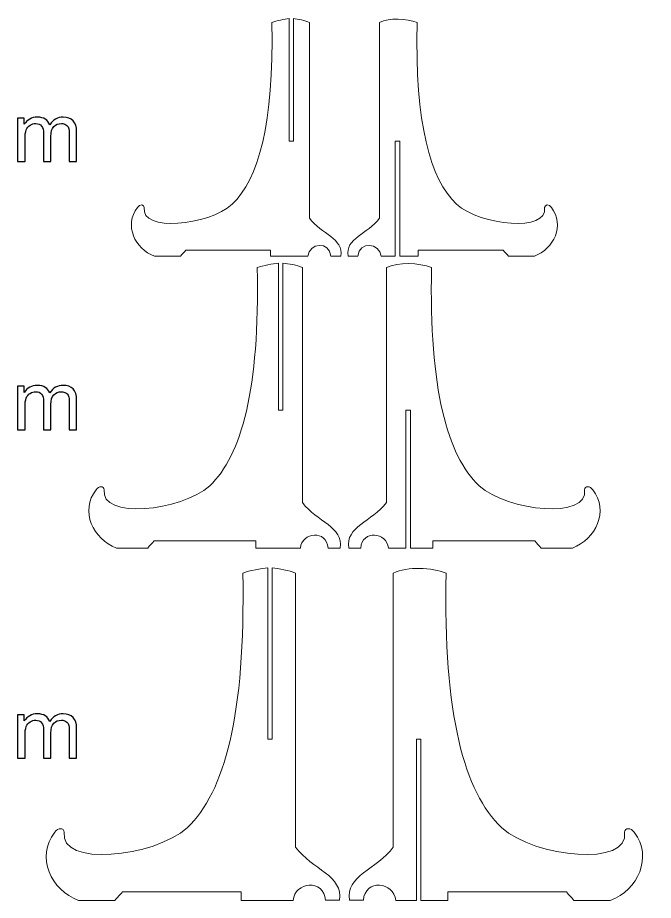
# Model space of a CAD drawing. Header units: millimetres. Extents: x -1046 to 482, y -434 to 540.
# Drawn here: x -753 to -352, y -434 to 123 of the extents above; entities that cross this region are included whole.
import ezdxf

# ---------------------------------------------------------------- set-up
doc = ezdxf.new("R2010")
doc.units = ezdxf.units.MM
doc.header["$MEASUREMENT"] = 0
doc.layers.add('Layer 1', color=7, linetype='Continuous')

msp = doc.modelspace()

# ---------------------------------------------------------------- linework, layer by layer
at = {"layer": 'Layer 1', "color": 250, "lineweight": 20}
for points, knots in [([(-524.8845, 120.0112), (-524.8845, 78.7942), (-524.8845, 37.5773), (-524.8845, -3.6393), (-524.8845, -3.6393), (-532.3755, -13.6653), (-546.5836, -16.3598), (-544.6645, -27.5618), (-544.6645, -27.5618), (-542.568, -27.5618), (-540.4711, -27.5618), (-538.3746, -27.5618), (-538.3746, -27.5618), (-537.7306, -17.7958), (-524.5051, -19.1718), (-523.8105, -27.5718), (-523.8105, -27.5718), (-523.8105, -27.5718), (-514.8128, -27.5718), (-514.8128, -27.5718), (-514.8128, -27.5718), (-514.8128, -27.5718), (-514.8128, 45.0517), (-514.8128, 45.0517), (-514.8128, 45.0517), (-514.8128, 45.0517), (-512.0128, 45.0517), (-512.0128, 45.0517), (-512.0128, 45.0517), (-512.0128, 45.0517), (-512.0128, -27.5718), (-512.0128, -27.5718), (-512.0128, -27.5718), (-512.0128, -27.5718), (-500.3381, -27.5718), (-500.3381, -27.5718), (-500.3381, -27.5718), (-500.3381, -26.2937), (-500.3381, -25.0152), (-500.3381, -23.7367), (-500.3381, -23.7367), (-482.4911, -23.7367), (-464.6441, -23.7367), (-446.7971, -23.7367), (-446.7971, -23.7367), (-445.672, -25.2197), (-444.5471, -26.0888), (-443.4221, -27.5718), (-443.4221, -27.5718), (-437.9505, -27.5718), (-432.4786, -27.5718), (-427.007, -27.5718), (-427.007, -27.5718), (-414.6016, -22.9703), (-407.604, -7.9857), (-416.2681, 3.1107), (-416.2681, 3.1107), (-417.6421, 5.3728), (-420.5126, 5.2203), (-420.5636, 3.1107), (-420.5636, 3.1107), (-418.1866, -12.4598), (-460.8231, -8.4833), (-476.0991, 5.2583), (-476.0991, 5.2583), (-492.7851, 21.1143), (-502.4201, 55.8797), (-501.1055, 120.0112), (-501.1055, 120.0112), (-507.6794, 122.6436), (-518.5279, 123.0423), (-524.8845, 120.0112)], [0, 0, 0, 0, 0.05263158, 0.05263158, 0.05263158, 0.05263158, 0.10526316, 0.10526316, 0.10526316, 0.10526316, 0.15789474, 0.15789474, 0.15789474, 0.15789474, 0.21052632, 0.21052632, 0.21052632, 0.21052632, 0.26315789, 0.26315789, 0.26315789, 0.26315789, 0.31578947, 0.31578947, 0.31578947, 0.31578947, 0.36842105, 0.36842105, 0.36842105, 0.36842105, 0.42105263, 0.42105263, 0.42105263, 0.42105263, 0.47368421, 0.47368421, 0.47368421, 0.47368421, 0.52631579, 0.52631579, 0.52631579, 0.52631579, 0.57894737, 0.57894737, 0.57894737, 0.57894737, 0.63157895, 0.63157895, 0.63157895, 0.63157895, 0.68421053, 0.68421053, 0.68421053, 0.68421053, 0.73684211, 0.73684211, 0.73684211, 0.73684211, 0.78947368, 0.78947368, 0.78947368, 0.78947368, 0.84210526, 0.84210526, 0.84210526, 0.84210526, 0.89473684, 0.89473684, 0.89473684, 0.89473684, 1, 1, 1, 1]), ([(-581.8686, 45.0517), (-581.8686, 45.0517), (-579.0686, 45.0517), (-579.0686, 45.0517), (-579.0686, 45.0517), (-579.0686, 45.0517), (-579.0686, 122.4138), (-579.0686, 122.4138), (-579.0686, 122.4138), (-576.3441, 122.0769), (-571.7211, 121.3103), (-568.997, 120.0112), (-568.997, 120.0112), (-568.997, 78.7942), (-568.997, 37.5773), (-568.997, -3.6393), (-568.997, -3.6393), (-561.506, -13.6653), (-547.2976, -16.3598), (-549.217, -27.5618), (-549.217, -27.5618), (-551.3135, -27.5618), (-553.4101, -27.5618), (-555.5066, -27.5618), (-555.5066, -27.5618), (-556.1506, -17.7958), (-569.3761, -19.1718), (-570.071, -27.5718), (-570.071, -27.5718), (-573.7526, -27.5718), (-577.4346, -27.5718), (-581.1166, -27.5718), (-581.1166, -27.5718), (-583.0596, -27.5718), (-591.6, -27.5718), (-593.5431, -27.5718), (-593.5431, -27.5718), (-593.5431, -26.2937), (-593.5431, -25.0152), (-593.5431, -23.7367), (-593.5431, -23.7367), (-611.3901, -23.7367), (-629.2371, -23.7367), (-647.0841, -23.7367), (-647.0841, -23.7367), (-648.2095, -25.2197), (-649.3341, -26.0888), (-650.4591, -27.5718), (-650.4591, -27.5718), (-655.931, -27.5718), (-661.4026, -27.5718), (-666.8745, -27.5718), (-666.8745, -27.5718), (-679.2796, -22.9703), (-686.2775, -7.9857), (-677.6131, 3.1107), (-677.6131, 3.1107), (-676.2391, 5.3728), (-673.3686, 5.2203), (-673.3176, 3.1107), (-673.3176, 3.1107), (-675.6946, -12.4598), (-633.0581, -8.4833), (-617.7821, 5.2583), (-617.7821, 5.2583), (-601.0961, 21.1143), (-591.4611, 55.8797), (-592.776, 120.0112), (-592.776, 120.0112), (-589.773, 121.2137), (-584.8716, 122.0477), (-581.8686, 122.4138), (-581.8686, 122.4138), (-581.8686, 122.4138), (-581.8686, 45.0517), (-581.8686, 45.0517)], [0, 0, 0, 0, 0.05, 0.05, 0.05, 0.05, 0.1, 0.1, 0.1, 0.1, 0.15, 0.15, 0.15, 0.15, 0.2, 0.2, 0.2, 0.2, 0.25, 0.25, 0.25, 0.25, 0.3, 0.3, 0.3, 0.3, 0.35, 0.35, 0.35, 0.35, 0.4, 0.4, 0.4, 0.4, 0.45, 0.45, 0.45, 0.45, 0.5, 0.5, 0.5, 0.5, 0.55, 0.55, 0.55, 0.55, 0.6, 0.6, 0.6, 0.6, 0.65, 0.65, 0.65, 0.65, 0.7, 0.7, 0.7, 0.7, 0.75, 0.75, 0.75, 0.75, 0.8, 0.8, 0.8, 0.8, 0.85, 0.85, 0.85, 0.85, 0.9, 0.9, 0.9, 0.9, 1, 1, 1, 1]), ([(-585.7742, -124.7571), (-585.7742, -124.7571), (-585.7742, -31.9226), (-585.7742, -31.9226), (-585.7742, -31.9226), (-582.5048, -32.3269), (-576.6772, -33.2468), (-573.4083, -34.8057), (-573.4083, -34.8057), (-573.4083, -84.2661), (-573.4083, -133.7264), (-573.4083, -183.1863), (-573.4083, -183.1863), (-564.4191, -195.2175), (-547.369, -198.4509), (-549.6723, -211.8933), (-549.6723, -211.8933), (-552.1881, -211.8933), (-554.704, -211.8933), (-557.2198, -211.8933), (-557.2198, -211.8933), (-557.9926, -200.1741), (-573.8632, -201.8253), (-574.6971, -211.9053), (-574.6971, -211.9053), (-579.115, -211.9053), (-583.5334, -211.9053), (-587.9518, -211.9053), (-587.9518, -211.9053), (-590.2834, -211.9053), (-600.5319, -211.9053), (-602.8636, -211.9053), (-602.8636, -211.9053), (-602.8636, -210.3716), (-602.8636, -208.8374), (-602.8636, -207.3032), (-602.8636, -207.3032), (-624.28, -207.3032), (-645.6964, -207.3032), (-667.1128, -207.3032), (-667.1128, -207.3032), (-668.4633, -209.0828), (-669.8128, -210.1257), (-671.1628, -211.9053), (-671.1628, -211.9053), (-677.7291, -211.9053), (-684.295, -211.9053), (-690.8613, -211.9053), (-690.8613, -211.9053), (-705.7474, -206.3835), (-714.1449, -188.402), (-703.7476, -175.0863), (-703.7476, -175.0863), (-702.0988, -172.3718), (-698.6542, -172.5548), (-698.593, -175.0863), (-698.593, -175.0863), (-701.4454, -193.7709), (-650.2816, -188.9991), (-631.9504, -172.5092), (-631.9504, -172.5092), (-611.9272, -153.482), (-600.3652, -111.7635), (-601.9431, -34.8057), (-601.9431, -34.8057), (-598.3395, -33.3627), (-592.1778, -32.3619), (-588.5742, -31.9226), (-588.5742, -31.9226), (-588.5742, -31.9226), (-588.5742, -124.7571), (-588.5742, -124.7571), (-588.5742, -124.7571), (-588.5742, -124.7571), (-585.7742, -124.7571), (-585.7742, -124.7571)], [0, 0, 0, 0, 0.05, 0.05, 0.05, 0.05, 0.1, 0.1, 0.1, 0.1, 0.15, 0.15, 0.15, 0.15, 0.2, 0.2, 0.2, 0.2, 0.25, 0.25, 0.25, 0.25, 0.3, 0.3, 0.3, 0.3, 0.35, 0.35, 0.35, 0.35, 0.4, 0.4, 0.4, 0.4, 0.45, 0.45, 0.45, 0.45, 0.5, 0.5, 0.5, 0.5, 0.55, 0.55, 0.55, 0.55, 0.6, 0.6, 0.6, 0.6, 0.65, 0.65, 0.65, 0.65, 0.7, 0.7, 0.7, 0.7, 0.75, 0.75, 0.75, 0.75, 0.8, 0.8, 0.8, 0.8, 0.85, 0.85, 0.85, 0.85, 0.9, 0.9, 0.9, 0.9, 1, 1, 1, 1]), ([(-520.4733, -34.8057), (-520.4733, -84.2661), (-520.4733, -133.7264), (-520.4733, -183.1863), (-520.4733, -183.1863), (-529.4625, -195.2175), (-546.5122, -198.4509), (-544.2093, -211.8933), (-544.2093, -211.8933), (-541.6935, -211.8933), (-539.1772, -211.8933), (-536.6614, -211.8933), (-536.6614, -211.8933), (-535.8886, -200.1741), (-520.018, -201.8253), (-519.1845, -211.9053), (-519.1845, -211.9053), (-519.1845, -211.9053), (-508.1073, -211.9053), (-508.1073, -211.9053), (-508.1073, -211.9053), (-508.1073, -211.9053), (-508.1073, -124.7571), (-508.1073, -124.7571), (-508.1073, -124.7571), (-508.1073, -124.7571), (-505.3073, -124.7571), (-505.3073, -124.7571), (-505.3073, -124.7571), (-505.3073, -124.7571), (-505.3073, -211.9053), (-505.3073, -211.9053), (-505.3073, -211.9053), (-505.3073, -211.9053), (-491.0176, -211.9053), (-491.0176, -211.9053), (-491.0176, -211.9053), (-491.0176, -210.3716), (-491.0176, -208.8374), (-491.0176, -207.3032), (-491.0176, -207.3032), (-469.6012, -207.3032), (-448.1848, -207.3032), (-426.7684, -207.3032), (-426.7684, -207.3032), (-425.4183, -209.0828), (-424.0684, -210.1257), (-422.7184, -211.9053), (-422.7184, -211.9053), (-416.1525, -211.9053), (-409.5862, -211.9053), (-403.0203, -211.9053), (-403.0203, -211.9053), (-388.1338, -206.3835), (-379.7367, -188.402), (-390.1336, -175.0863), (-390.1336, -175.0863), (-391.7824, -172.3718), (-395.227, -172.5548), (-395.2882, -175.0863), (-395.2882, -175.0863), (-392.4358, -193.7709), (-443.5996, -188.9991), (-461.9308, -172.5092), (-461.9308, -172.5092), (-481.954, -153.482), (-493.516, -111.7635), (-491.9385, -34.8057), (-491.9385, -34.8057), (-499.8272, -31.6468), (-512.8453, -31.1685), (-520.4733, -34.8057)], [0, 0, 0, 0, 0.05263158, 0.05263158, 0.05263158, 0.05263158, 0.10526316, 0.10526316, 0.10526316, 0.10526316, 0.15789474, 0.15789474, 0.15789474, 0.15789474, 0.21052632, 0.21052632, 0.21052632, 0.21052632, 0.26315789, 0.26315789, 0.26315789, 0.26315789, 0.31578947, 0.31578947, 0.31578947, 0.31578947, 0.36842105, 0.36842105, 0.36842105, 0.36842105, 0.42105263, 0.42105263, 0.42105263, 0.42105263, 0.47368421, 0.47368421, 0.47368421, 0.47368421, 0.52631579, 0.52631579, 0.52631579, 0.52631579, 0.57894737, 0.57894737, 0.57894737, 0.57894737, 0.63157895, 0.63157895, 0.63157895, 0.63157895, 0.68421053, 0.68421053, 0.68421053, 0.68421053, 0.73684211, 0.73684211, 0.73684211, 0.73684211, 0.78947368, 0.78947368, 0.78947368, 0.78947368, 0.84210526, 0.84210526, 0.84210526, 0.84210526, 0.89473684, 0.89473684, 0.89473684, 0.89473684, 1, 1, 1, 1]), ([(-595.2798, -332.6659), (-595.2798, -332.6659), (-592.4798, -332.6659), (-592.4798, -332.6659), (-592.4798, -332.6659), (-592.4798, -332.6659), (-592.4798, -224.359), (-592.4798, -224.359), (-592.4798, -224.359), (-588.6655, -224.8307), (-581.6333, -225.9039), (-577.8196, -227.7226), (-577.8196, -227.7226), (-577.8196, -285.4264), (-577.8196, -343.1301), (-577.8196, -400.8333), (-577.8196, -400.8333), (-567.3322, -414.8697), (-547.4404, -418.642), (-550.1276, -434.3248), (-550.1276, -434.3248), (-553.0627, -434.3248), (-555.9979, -434.3248), (-558.933, -434.3248), (-558.933, -434.3248), (-559.8346, -420.6524), (-578.3503, -422.5788), (-579.3232, -434.3388), (-579.3232, -434.3388), (-584.4774, -434.3388), (-589.6322, -434.3388), (-594.787, -434.3388), (-594.787, -434.3388), (-597.5072, -434.3388), (-609.4638, -434.3388), (-612.1841, -434.3388), (-612.1841, -434.3388), (-612.1841, -432.5495), (-612.1841, -430.7596), (-612.1841, -428.9697), (-612.1841, -428.9697), (-637.1699, -428.9697), (-662.1557, -428.9697), (-687.1415, -428.9697), (-687.1415, -428.9697), (-688.7171, -431.0459), (-690.2915, -432.2626), (-691.8665, -434.3388), (-691.8665, -434.3388), (-699.5272, -434.3388), (-707.1874, -434.3388), (-714.8481, -434.3388), (-714.8481, -434.3388), (-732.2152, -427.8967), (-742.0123, -406.9183), (-729.8821, -391.3833), (-729.8821, -391.3833), (-727.9585, -388.2164), (-723.9398, -388.4299), (-723.8684, -391.3833), (-723.8684, -391.3833), (-727.1962, -413.182), (-667.5051, -407.6149), (-646.1187, -388.3767), (-646.1187, -388.3767), (-622.7583, -366.1783), (-609.2693, -317.5067), (-611.1102, -227.7226), (-611.1102, -227.7226), (-606.906, -226.0391), (-599.484, -224.8715), (-595.2798, -224.359), (-595.2798, -224.359), (-595.2798, -224.359), (-595.2798, -332.6659), (-595.2798, -332.6659)], [0, 0, 0, 0, 0.05, 0.05, 0.05, 0.05, 0.1, 0.1, 0.1, 0.1, 0.15, 0.15, 0.15, 0.15, 0.2, 0.2, 0.2, 0.2, 0.25, 0.25, 0.25, 0.25, 0.3, 0.3, 0.3, 0.3, 0.35, 0.35, 0.35, 0.35, 0.4, 0.4, 0.4, 0.4, 0.45, 0.45, 0.45, 0.45, 0.5, 0.5, 0.5, 0.5, 0.55, 0.55, 0.55, 0.55, 0.6, 0.6, 0.6, 0.6, 0.65, 0.65, 0.65, 0.65, 0.7, 0.7, 0.7, 0.7, 0.75, 0.75, 0.75, 0.75, 0.8, 0.8, 0.8, 0.8, 0.85, 0.85, 0.85, 0.85, 0.9, 0.9, 0.9, 0.9, 1, 1, 1, 1]), ([(-516.062, -227.7227), (-516.062, -285.4264), (-516.062, -343.1299), (-516.062, -400.8334), (-516.062, -400.8334), (-526.5494, -414.8698), (-546.4408, -418.6421), (-543.7537, -434.3246), (-543.7537, -434.3246), (-540.8186, -434.3246), (-537.8833, -434.3246), (-534.9481, -434.3246), (-534.9481, -434.3246), (-534.0466, -420.6523), (-515.5309, -422.5789), (-514.5582, -434.3389), (-514.5582, -434.3389), (-514.5582, -434.3389), (-501.4017, -434.3389), (-501.4017, -434.3389), (-501.4017, -434.3389), (-501.4017, -434.3389), (-501.4017, -434.3388), (-501.4017, -434.3388), (-501.4017, -434.3388), (-501.4017, -434.3388), (-501.4017, -413.7081), (-501.4017, -413.7081), (-501.4017, -413.7081), (-501.4017, -413.7081), (-501.4017, -332.6659), (-501.4017, -332.6659), (-501.4017, -332.6659), (-501.4017, -332.6659), (-498.6017, -332.6659), (-498.6017, -332.6659), (-498.6017, -332.6659), (-498.6017, -332.6659), (-498.6017, -413.7081), (-498.6017, -413.7081), (-498.6017, -413.7081), (-498.6017, -413.7081), (-498.6017, -434.3388), (-498.6017, -434.3388), (-498.6017, -434.3388), (-498.6017, -434.3388), (-498.6017, -434.3389), (-498.6017, -434.3389), (-498.6017, -434.3389), (-498.6017, -434.3389), (-481.6971, -434.3389), (-481.6971, -434.3389), (-481.6971, -434.3389), (-481.6971, -432.5491), (-481.6971, -430.7594), (-481.6971, -428.9695), (-481.6971, -428.9695), (-456.7112, -428.9695), (-431.7253, -428.9695), (-406.7397, -428.9695), (-406.7397, -428.9695), (-405.1644, -431.0458), (-403.5898, -432.2627), (-402.0145, -434.3389), (-402.0145, -434.3389), (-394.354, -434.3389), (-386.6936, -434.3389), (-379.0333, -434.3389), (-379.0333, -434.3389), (-361.6661, -427.8968), (-351.8689, -406.9182), (-363.9989, -391.3834), (-363.9989, -391.3834), (-365.9227, -388.2161), (-369.9413, -388.4295), (-370.0128, -391.3834), (-370.0128, -391.3834), (-366.6848, -413.1821), (-426.3761, -407.615), (-447.7624, -388.3765), (-447.7624, -388.3765), (-471.1227, -366.178), (-484.6117, -317.5066), (-482.7712, -227.7227), (-482.7712, -227.7227), (-491.8321, -224.0939), (-506.9518, -223.3775), (-516.062, -227.7227)], [0, 0, 0, 0, 0.04347826, 0.04347826, 0.04347826, 0.04347826, 0.08695652, 0.08695652, 0.08695652, 0.08695652, 0.13043478, 0.13043478, 0.13043478, 0.13043478, 0.17391304, 0.17391304, 0.17391304, 0.17391304, 0.2173913, 0.2173913, 0.2173913, 0.2173913, 0.26086957, 0.26086957, 0.26086957, 0.26086957, 0.30434783, 0.30434783, 0.30434783, 0.30434783, 0.34782609, 0.34782609, 0.34782609, 0.34782609, 0.39130435, 0.39130435, 0.39130435, 0.39130435, 0.43478261, 0.43478261, 0.43478261, 0.43478261, 0.47826087, 0.47826087, 0.47826087, 0.47826087, 0.52173913, 0.52173913, 0.52173913, 0.52173913, 0.56521739, 0.56521739, 0.56521739, 0.56521739, 0.60869565, 0.60869565, 0.60869565, 0.60869565, 0.65217391, 0.65217391, 0.65217391, 0.65217391, 0.69565217, 0.69565217, 0.69565217, 0.69565217, 0.73913043, 0.73913043, 0.73913043, 0.73913043, 0.7826087, 0.7826087, 0.7826087, 0.7826087, 0.82608696, 0.82608696, 0.82608696, 0.82608696, 0.86956522, 0.86956522, 0.86956522, 0.86956522, 0.91304348, 0.91304348, 0.91304348, 0.91304348, 1, 1, 1, 1])]:
    msp.add_open_spline(points, degree=3, knots=knots, dxfattribs=at)
at = {"layer": 'Layer 1', "color": 250}
for points in [[(-753.2839, 32.158), (-753.2839, 32.158), (-753.2839, 59.6156), (-753.2839, 59.6156), (-753.2839, 59.6156), (-753.2839, 59.6156), (-749.1044, 59.6156), (-749.1044, 59.6156), (-749.1044, 59.6156), (-749.1044, 59.6156), (-749.1044, 55.736), (-749.1044, 55.736), (-749.1044, 55.736), (-748.2491, 57.0762), (-747.1028, 58.1608), (-745.6744, 58.972), (-745.6744, 58.972), (-744.246, 59.792), (-742.6235, 60.1976), (-740.7983, 60.1976), (-740.7983, 60.1976), (-738.7703, 60.1976), (-737.1038, 59.7744), (-735.8076, 58.9367), (-735.8076, 58.9367), (-734.5115, 58.0902), (-733.5944, 56.9175), (-733.0654, 55.4009), (-733.0654, 55.4009), (-730.8787, 58.6016), (-728.0482, 60.1976), (-724.5565, 60.1976), (-724.5565, 60.1976), (-721.8231, 60.1976), (-719.7157, 59.4481), (-718.252, 57.9403), (-718.252, 57.9403), (-716.7795, 56.4325), (-716.0388, 54.1135), (-716.0388, 50.9833), (-716.0388, 50.9833), (-716.0388, 50.9833), (-716.0388, 32.158), (-716.0388, 32.158), (-716.0388, 32.158), (-716.0388, 32.158), (-720.6945, 32.158), (-720.6945, 32.158), (-720.6945, 32.158), (-720.6945, 32.158), (-720.6945, 49.4403), (-720.6945, 49.4403), (-720.6945, 49.4403), (-720.6945, 51.2919), (-720.8532, 52.6322), (-721.153, 53.4522), (-721.153, 53.4522), (-721.4528, 54.2722), (-721.9994, 54.9247), (-722.8018, 55.4273), (-722.8018, 55.4273), (-723.5954, 55.9299), (-724.5301, 56.1768), (-725.597, 56.1768), (-725.597, 56.1768), (-727.5368, 56.1768), (-729.1416, 55.5331), (-730.4201, 54.2546), (-730.4201, 54.2546), (-731.6987, 52.9673), (-732.3335, 50.9128), (-732.3335, 48.0912), (-732.3335, 48.0912), (-732.3335, 48.0912), (-732.3335, 32.158), (-732.3335, 32.158), (-732.3335, 32.158), (-732.3335, 32.158), (-736.9892, 32.158), (-736.9892, 32.158), (-736.9892, 32.158), (-736.9892, 32.158), (-736.9892, 49.9781), (-736.9892, 49.9781), (-736.9892, 49.9781), (-736.9892, 52.0414), (-737.3683, 53.5933), (-738.1266, 54.6249), (-738.1266, 54.6249), (-738.8849, 55.6566), (-740.1282, 56.1768), (-741.8476, 56.1768), (-741.8476, 56.1768), (-743.1526, 56.1768), (-744.3606, 55.8329), (-745.4716, 55.1452), (-745.4716, 55.1452), (-746.5826, 54.4574), (-747.385, 53.4522), (-747.8876, 52.1208), (-747.8876, 52.1208), (-748.3814, 50.7982), (-748.6282, 48.8848), (-748.6282, 46.3894), (-748.6282, 46.3894), (-748.6282, 46.3894), (-748.6282, 32.158), (-748.6282, 32.158), (-748.6282, 32.158), (-748.6282, 32.158), (-753.2839, 32.158), (-753.2839, 32.158)], [(-753.2839, -137.177), (-753.2839, -137.177), (-753.2839, -109.7194), (-753.2839, -109.7194), (-753.2839, -109.7194), (-753.2839, -109.7194), (-749.1044, -109.7194), (-749.1044, -109.7194), (-749.1044, -109.7194), (-749.1044, -109.7194), (-749.1044, -113.599), (-749.1044, -113.599), (-749.1044, -113.599), (-748.2491, -112.2588), (-747.1028, -111.1742), (-745.6744, -110.363), (-745.6744, -110.363), (-744.246, -109.543), (-742.6235, -109.1374), (-740.7983, -109.1374), (-740.7983, -109.1374), (-738.7703, -109.1374), (-737.1038, -109.5606), (-735.8076, -110.3983), (-735.8076, -110.3983), (-734.5115, -111.2448), (-733.5944, -112.4175), (-733.0654, -113.9341), (-733.0654, -113.9341), (-730.8787, -110.7334), (-728.0482, -109.1374), (-724.5565, -109.1374), (-724.5565, -109.1374), (-721.8231, -109.1374), (-719.7157, -109.8869), (-718.252, -111.3947), (-718.252, -111.3947), (-716.7795, -112.9025), (-716.0388, -115.2215), (-716.0388, -118.3517), (-716.0388, -118.3517), (-716.0388, -118.3517), (-716.0388, -137.177), (-716.0388, -137.177), (-716.0388, -137.177), (-716.0388, -137.177), (-720.6945, -137.177), (-720.6945, -137.177), (-720.6945, -137.177), (-720.6945, -137.177), (-720.6945, -119.8947), (-720.6945, -119.8947), (-720.6945, -119.8947), (-720.6945, -118.0431), (-720.8532, -116.7028), (-721.153, -115.8828), (-721.153, -115.8828), (-721.4528, -115.0628), (-721.9994, -114.4103), (-722.8018, -113.9077), (-722.8018, -113.9077), (-723.5954, -113.4051), (-724.5301, -113.1582), (-725.597, -113.1582), (-725.597, -113.1582), (-727.5368, -113.1582), (-729.1416, -113.8019), (-730.4201, -115.0804), (-730.4201, -115.0804), (-731.6987, -116.3677), (-732.3335, -118.4222), (-732.3335, -121.2438), (-732.3335, -121.2438), (-732.3335, -121.2438), (-732.3335, -137.177), (-732.3335, -137.177), (-732.3335, -137.177), (-732.3335, -137.177), (-736.9892, -137.177), (-736.9892, -137.177), (-736.9892, -137.177), (-736.9892, -137.177), (-736.9892, -119.3569), (-736.9892, -119.3569), (-736.9892, -119.3569), (-736.9892, -117.2936), (-737.3683, -115.7417), (-738.1266, -114.7101), (-738.1266, -114.7101), (-738.8849, -113.6784), (-740.1282, -113.1582), (-741.8476, -113.1582), (-741.8476, -113.1582), (-743.1526, -113.1582), (-744.3606, -113.5021), (-745.4716, -114.1898), (-745.4716, -114.1898), (-746.5826, -114.8776), (-747.385, -115.8828), (-747.8876, -117.2142), (-747.8876, -117.2142), (-748.3814, -118.5368), (-748.6282, -120.4502), (-748.6282, -122.9456), (-748.6282, -122.9456), (-748.6282, -122.9456), (-748.6282, -137.177), (-748.6282, -137.177), (-748.6282, -137.177), (-748.6282, -137.177), (-753.2839, -137.177), (-753.2839, -137.177)], [(-753.2839, -344.612), (-753.2839, -344.612), (-753.2839, -317.1544), (-753.2839, -317.1544), (-753.2839, -317.1544), (-753.2839, -317.1544), (-749.1044, -317.1544), (-749.1044, -317.1544), (-749.1044, -317.1544), (-749.1044, -317.1544), (-749.1044, -321.034), (-749.1044, -321.034), (-749.1044, -321.034), (-748.2491, -319.6938), (-747.1028, -318.6092), (-745.6744, -317.798), (-745.6744, -317.798), (-744.246, -316.978), (-742.6235, -316.5724), (-740.7983, -316.5724), (-740.7983, -316.5724), (-738.7703, -316.5724), (-737.1038, -316.9956), (-735.8076, -317.8333), (-735.8076, -317.8333), (-734.5115, -318.6798), (-733.5944, -319.8525), (-733.0654, -321.3691), (-733.0654, -321.3691), (-730.8787, -318.1684), (-728.0482, -316.5724), (-724.5565, -316.5724), (-724.5565, -316.5724), (-721.8231, -316.5724), (-719.7157, -317.3219), (-718.252, -318.8297), (-718.252, -318.8297), (-716.7795, -320.3375), (-716.0388, -322.6565), (-716.0388, -325.7867), (-716.0388, -325.7867), (-716.0388, -325.7867), (-716.0388, -344.612), (-716.0388, -344.612), (-716.0388, -344.612), (-716.0388, -344.612), (-720.6945, -344.612), (-720.6945, -344.612), (-720.6945, -344.612), (-720.6945, -344.612), (-720.6945, -327.3297), (-720.6945, -327.3297), (-720.6945, -327.3297), (-720.6945, -325.4781), (-720.8532, -324.1378), (-721.153, -323.3178), (-721.153, -323.3178), (-721.4528, -322.4978), (-721.9994, -321.8453), (-722.8018, -321.3427), (-722.8018, -321.3427), (-723.5954, -320.8401), (-724.5301, -320.5932), (-725.597, -320.5932), (-725.597, -320.5932), (-727.5368, -320.5932), (-729.1416, -321.2369), (-730.4201, -322.5154), (-730.4201, -322.5154), (-731.6987, -323.8027), (-732.3335, -325.8572), (-732.3335, -328.6788), (-732.3335, -328.6788), (-732.3335, -328.6788), (-732.3335, -344.612), (-732.3335, -344.612), (-732.3335, -344.612), (-732.3335, -344.612), (-736.9892, -344.612), (-736.9892, -344.612), (-736.9892, -344.612), (-736.9892, -344.612), (-736.9892, -326.7919), (-736.9892, -326.7919), (-736.9892, -326.7919), (-736.9892, -324.7286), (-737.3683, -323.1767), (-738.1266, -322.1451), (-738.1266, -322.1451), (-738.8849, -321.1134), (-740.1282, -320.5932), (-741.8476, -320.5932), (-741.8476, -320.5932), (-743.1526, -320.5932), (-744.3606, -320.9371), (-745.4716, -321.6248), (-745.4716, -321.6248), (-746.5826, -322.3126), (-747.385, -323.3178), (-747.8876, -324.6492), (-747.8876, -324.6492), (-748.3814, -325.9718), (-748.6282, -327.8852), (-748.6282, -330.3806), (-748.6282, -330.3806), (-748.6282, -330.3806), (-748.6282, -344.612), (-748.6282, -344.612), (-748.6282, -344.612), (-748.6282, -344.612), (-753.2839, -344.612), (-753.2839, -344.612)]]:
    msp.add_open_spline(points, degree=3, knots=[0, 0, 0, 0, 0.03448276, 0.03448276, 0.03448276, 0.03448276, 0.06896552, 0.06896552, 0.06896552, 0.06896552, 0.10344828, 0.10344828, 0.10344828, 0.10344828, 0.13793103, 0.13793103, 0.13793103, 0.13793103, 0.17241379, 0.17241379, 0.17241379, 0.17241379, 0.20689655, 0.20689655, 0.20689655, 0.20689655, 0.24137931, 0.24137931, 0.24137931, 0.24137931, 0.27586207, 0.27586207, 0.27586207, 0.27586207, 0.31034483, 0.31034483, 0.31034483, 0.31034483, 0.34482759, 0.34482759, 0.34482759, 0.34482759, 0.37931034, 0.37931034, 0.37931034, 0.37931034, 0.4137931, 0.4137931, 0.4137931, 0.4137931, 0.44827586, 0.44827586, 0.44827586, 0.44827586, 0.48275862, 0.48275862, 0.48275862, 0.48275862, 0.51724138, 0.51724138, 0.51724138, 0.51724138, 0.55172414, 0.55172414, 0.55172414, 0.55172414, 0.5862069, 0.5862069, 0.5862069, 0.5862069, 0.62068966, 0.62068966, 0.62068966, 0.62068966, 0.65517241, 0.65517241, 0.65517241, 0.65517241, 0.68965517, 0.68965517, 0.68965517, 0.68965517, 0.72413793, 0.72413793, 0.72413793, 0.72413793, 0.75862069, 0.75862069, 0.75862069, 0.75862069, 0.79310345, 0.79310345, 0.79310345, 0.79310345, 0.82758621, 0.82758621, 0.82758621, 0.82758621, 0.86206897, 0.86206897, 0.86206897, 0.86206897, 0.89655172, 0.89655172, 0.89655172, 0.89655172, 0.93103448, 0.93103448, 0.93103448, 0.93103448, 1, 1, 1, 1], dxfattribs=at)

doc.saveas('drawing.dxf')
